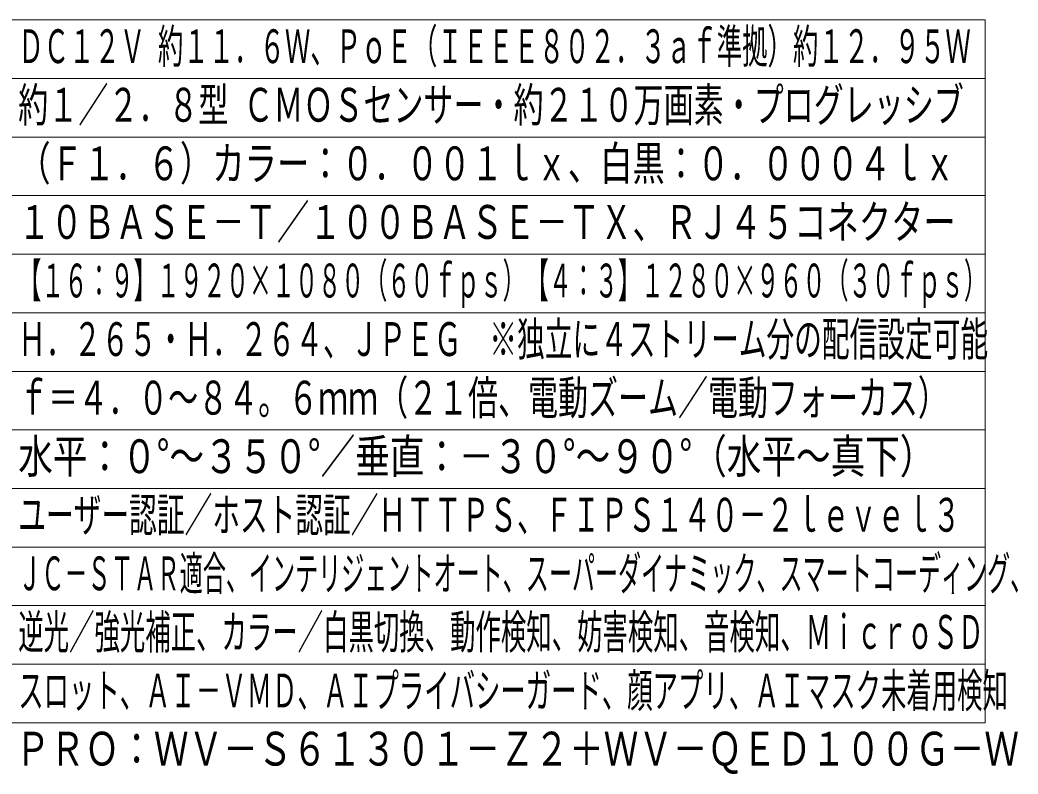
# Model space of a CAD drawing. Units: millimetres on the paper. Extents: x -62 to 65, y -59 to 59.
# Drawn here: x -19.9 to 65.3, y -59 to 5.4 of the extents above; entities that cross this region are included whole.
import ezdxf
from ezdxf.enums import TextEntityAlignment as Align

# ---------------------------------------------------------------- set-up
doc = ezdxf.new("R2010")
doc.units = ezdxf.units.MM
doc.layers.add('0-0_MOJI1', color=7, linetype='Continuous')
doc.layers.add('0-5_相当品', color=4, linetype='Continuous')
doc.layers.add('0-4_WAKU', color=4, linetype='Continuous', lineweight=9)
doc.styles.add('ＭＳ ゴシック', font='')
doc.styles.get('ＭＳ ゴシック').set_extended_font_data('MS Gothic')

msp = doc.modelspace()

# ---------------------------------------------------------------- linework, layer by layer
at = {"layer": '0-4_WAKU', "color": 3}
for p, q in [((-62.5, 5.382), (62.5, 5.382)), ((62.5, -54.618), (62.5, 5.382)), ((-62.5, -54.618), (62.5, -54.618))]:
    msp.add_line(p, q, dxfattribs=at)
at = {"layer": '0-4_WAKU'}
for p, q in [((-62.5, 0.382), (62.5, 0.382)), ((-62.5, -4.618), (62.5, -4.618)), ((-62.5, -9.618), (62.5, -9.618)), ((62.5, -14.618), (-62.5, -14.618)), ((62.5, -19.618), (-62.5, -19.618)), ((62.5, -24.618), (-62.5, -24.618)), ((-62.5, -29.618), (62.5, -29.618)), ((-62.5, -34.618), (62.5, -34.618)), ((-62.5, -39.618), (62.5, -39.618)), ((-62.5, -44.618), (62.5, -44.618)), ((-62.5, -49.618), (62.5, -49.618))]:
    msp.add_line(p, q, dxfattribs=at)

# ---------------------------------------------------------------- texts
at = {"layer": '0-0_MOJI1', "style": 'ＭＳ ゴシック'}
for s, height, width, p in [('ＤＣ１２Ｖ 約１１．６Ｗ、ＰｏＥ（ＩＥＥＥ８０２．３ａｆ準拠）約１２．９５Ｗ', 2.889, 0.55, (-20, 0.827)), ('約１／２．８型 ＣＭＯＳセンサー・約２１０万画素・プログレッシブ', 2.889, 0.65, (-20, -4.173)), ('（Ｆ１．６）カラー：０．００１ｌｘ、白黒：０．０００４ｌｘ', 2.889, 0.7, (-20, -9.173)), ('１０ＢＡＳＥ－Ｔ／１００ＢＡＳＥ－ＴＸ、ＲＪ４５コネクター', 2.889, 0.7, (-20, -14.173)), ('【１６：９】１９２０×１０８０（６０ｆｐｓ）【４：３】１２８０×９６０（３０ｆｐｓ）', 2.886, 0.5, (-20, -19.173)), ('Ｈ．２６５・Ｈ．２６４、ＪＰＥＧ\u3000※独立に４ストリーム分の配信設定可能', 2.889, 0.6, (-20, -24.173)), ('ｆ＝４．０～８４。６ｍｍ（２１倍、電動ズーム／電動フォーカス）', 2.886, 0.65, (-20, -29.173)), ('水平：０°～３５０°／垂直：－３０°～９０°（水平～真下）', 2.886, 0.75, (-20, -34.173)), ('ユーザー認証／ホスト認証／ＨＴＴＰＳ、ＦＩＰＳ１４０－２ｌｅｖｅｌ３', 2.889, 0.6, (-20, -39.173)), ('ＪＣ－ＳＴＡＲ適合、インテリジェントオート、スーパーダイナミック、スマートコーディング、', 2.886, 0.5, (-20, -44.173)), ('逆光／強光補正、カラー／白黒切換、動作検知、妨害検知、音検知、ＭｉｃｒｏＳＤ', 2.889, 0.55, (-20, -49.173)), ('スロット、ＡＩ－ＶＭＤ、ＡＩプライバシーガード、顔アプリ、ＡＩマスク未着用検知', 2.886, 0.55, (-20, -54.173))]:
    msp.add_text(s, height=height, dxfattribs=dict(at, width=width)).set_placement(p, align=Align.BOTTOM_LEFT)
at = {"layer": '0-5_相当品', "style": 'ＭＳ ゴシック', "width": 0.75}
msp.add_text('ｉ－ＰＲＯ：ＷＶ－Ｓ６１３０１－Ｚ２＋ＷＶ－ＱＥＤ１００Ｇ－Ｗ', height=2.886, dxfattribs=at).set_placement((-26.14, -59.137), align=Align.BOTTOM_LEFT)

doc.saveas('drawing.dxf')
